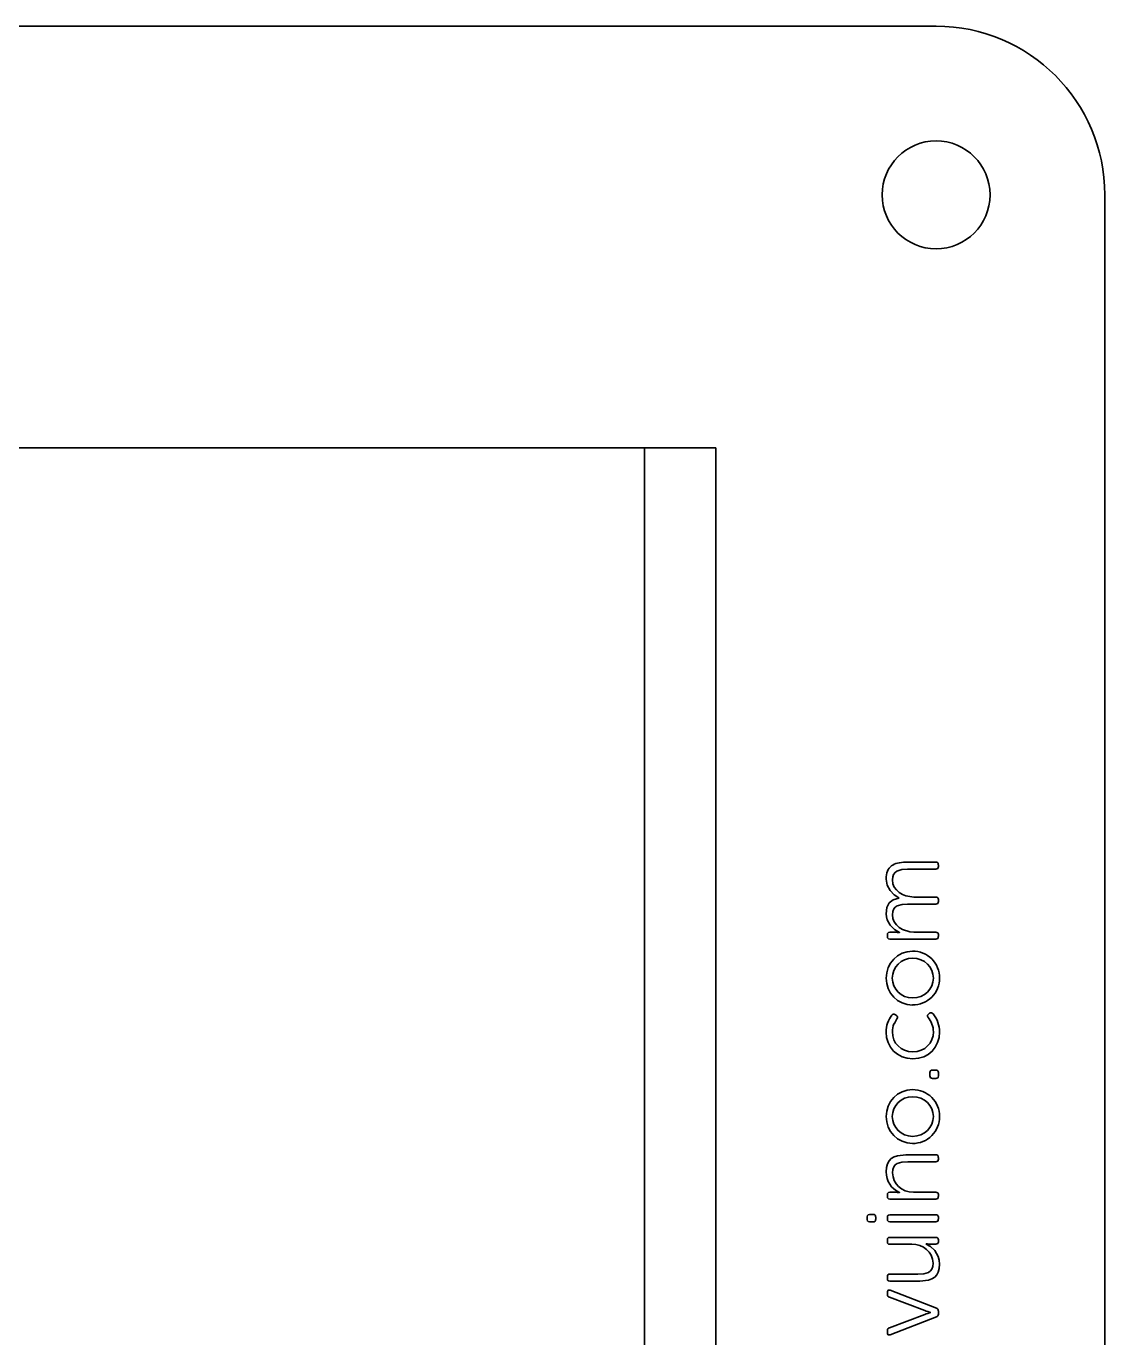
# Model space of a CAD drawing. Extents: x 321 to 837, y 218 to 648.
# Drawn here: x 426.82 to 458.79, y 325.95 to 364.84 of the extents above; entities that cross this region are included whole.
import ezdxf

# ---------------------------------------------------------------- set-up
doc = ezdxf.new("R2010")
doc.units = 0

msp = doc.modelspace()

# ---------------------------------------------------------------- linework, layer by layer
at = {"color": 7, "lineweight": 35}
for p, q in [((412.856, 364.841), (453.613, 364.841)), ((415.124, 364.841), (453.792, 364.841)), ((458.792, 359.841), (458.792, 294.081)), ((446.221, 352.343), (418.045, 352.343)), ((445.142, 352.337), (445.142, 301.579)), ((447.263, 352.337), (447.263, 301.572)), ((447.263, 352.337), (447.263, 301.572))]:
    msp.add_line(p, q, dxfattribs=at)
at = {"color": 7, "lineweight": 35, "ltscale": 0.053037}
msp.add_line((445.142, 352.337), (447.263, 352.337), dxfattribs=at)
at = {"color": 7, "lineweight": 35, "ltscale": 0.026993}
msp.add_line((445.142, 352.337), (446.221, 352.337), dxfattribs=at)
at = {"color": 7, "lineweight": 35, "ltscale": 0.000154114}
msp.add_line((446.221, 352.337), (446.221, 352.343), dxfattribs=at)
at = {"color": 7, "lineweight": 35, "ltscale": 0.026044}
msp.add_line((446.221, 352.337), (447.263, 352.337), dxfattribs=at)
at = {"color": 7, "lineweight": 35, "ltscale": 0.022169}
for p, q in [((452.896, 340.054), (453.783, 340.054)), ((452.896, 331.376), (453.783, 331.376))]:
    msp.add_line(p, q, dxfattribs=at)
at = {"color": 7, "lineweight": 35, "ltscale": 0.001353}
msp.add_line((453.858, 339.979), (453.858, 339.924), dxfattribs=at)
at = {"color": 7, "lineweight": 35, "ltscale": 0.020895}
for p, q in [((453.783, 339.849), (452.947, 339.849)), ((453.783, 338.812), (452.947, 338.812))]:
    msp.add_line(p, q, dxfattribs=at)
at = {"color": 7, "lineweight": 35, "ltscale": 0.000154877}
for p, q in [((452.689, 338.989), (452.689, 338.996)), ((452.704, 337.961), (452.704, 337.968)), ((453.639, 326.696), (453.639, 326.702))]:
    msp.add_line(p, q, dxfattribs=at)
at = {"color": 7, "lineweight": 35, "ltscale": 0.016382}
for p, q in [((453.128, 339.017), (453.783, 339.017)), ((453.128, 337.977), (453.783, 337.977))]:
    msp.add_line(p, q, dxfattribs=at)
at = {"color": 7, "lineweight": 35, "ltscale": 0.001421}
for p, q in [((453.858, 338.944), (453.858, 338.888)), ((453.858, 331.301), (453.858, 331.244)), ((452.346, 328.798), (452.346, 328.854))]:
    msp.add_line(p, q, dxfattribs=at)
at = {"color": 7, "lineweight": 35, "ltscale": 0.004358}
for p, q in [((452.422, 337.974), (452.596, 337.974)), ((452.422, 330.264), (452.596, 330.264)), ((453.783, 328.728), (453.609, 328.728))]:
    msp.add_line(p, q, dxfattribs=at)
at = {"color": 7, "lineweight": 35, "ltscale": 0.001352}
for p, q in [((452.346, 337.847), (452.346, 337.902)), ((452.346, 330.138), (452.346, 330.192)), ((453.858, 328.854), (453.858, 328.8))]:
    msp.add_line(p, q, dxfattribs=at)
at = {"color": 7, "lineweight": 35, "ltscale": 0.034038}
for p, q in [((453.783, 337.772), (452.422, 337.772)), ((453.783, 330.063), (452.422, 330.063)), ((452.422, 329.597), (453.783, 329.597)), ((453.783, 329.392), (452.422, 329.392)), ((452.422, 328.927), (453.783, 328.927))]:
    msp.add_line(p, q, dxfattribs=at)
at = {"color": 7, "lineweight": 35, "ltscale": 0.00143}
for p, q in [((453.858, 337.905), (453.858, 337.847)), ((453.858, 330.195), (453.858, 330.138)), ((452.346, 329.468), (452.346, 329.525)), ((453.858, 329.525), (453.858, 329.468)), ((452.346, 327.703), (452.346, 327.761))]:
    msp.add_line(p, q, dxfattribs=at)
at = {"color": 7, "lineweight": 35, "ltscale": 0.000979947}
msp.add_line((452.584, 335.527), (452.617, 335.506), dxfattribs=at)
at = {"color": 7, "lineweight": 35, "ltscale": 0.000921672}
msp.add_line((453.569, 335.551), (453.6, 335.572), dxfattribs=at)
at = {"color": 7, "lineweight": 35, "ltscale": 0.00248}
for p, q in [((453.609, 333.714), (453.609, 333.814)), ((453.858, 333.814), (453.858, 333.714))]:
    msp.add_line(p, q, dxfattribs=at)
at = {"color": 7, "lineweight": 35, "ltscale": 0.002558}
for p, q in [((453.681, 333.886), (453.783, 333.886)), ((453.783, 333.642), (453.681, 333.642))]:
    msp.add_line(p, q, dxfattribs=at)
at = {"color": 7, "lineweight": 35, "ltscale": 0.020817}
msp.add_line((453.783, 331.172), (452.95, 331.172), dxfattribs=at)
at = {"color": 7, "lineweight": 35, "ltscale": 0.00015564}
msp.add_line((452.704, 330.252), (452.704, 330.258), dxfattribs=at)
at = {"color": 7, "lineweight": 35, "ltscale": 0.016605}
msp.add_line((453.119, 330.267), (453.783, 330.267), dxfattribs=at)
at = {"color": 7, "lineweight": 35, "ltscale": 0.001878}
for p, q in [((451.745, 329.459), (451.745, 329.534)), ((452.001, 329.534), (452.001, 329.459))]:
    msp.add_line(p, q, dxfattribs=at)
at = {"color": 7, "lineweight": 35, "ltscale": 0.002705}
for p, q in [((451.82, 329.606), (451.929, 329.606)), ((451.929, 329.386), (451.82, 329.386))]:
    msp.add_line(p, q, dxfattribs=at)
at = {"color": 7, "lineweight": 35, "ltscale": 0.016226}
msp.add_line((453.071, 328.722), (452.422, 328.722), dxfattribs=at)
at = {"color": 7, "lineweight": 35, "ltscale": 0.000146484}
msp.add_line((453.501, 328.737), (453.501, 328.731), dxfattribs=at)
at = {"color": 7, "lineweight": 35, "ltscale": 0.020808}
msp.add_line((452.422, 327.836), (453.254, 327.836), dxfattribs=at)
at = {"color": 7, "lineweight": 35, "ltscale": 0.02216}
msp.add_line((453.308, 327.631), (452.422, 327.631), dxfattribs=at)
at = {"color": 7, "lineweight": 35, "ltscale": 0.001576}
msp.add_line((452.346, 327.234), (452.346, 327.298), dxfattribs=at)
at = {"color": 7, "lineweight": 35, "ltscale": 0.028039}
msp.add_line((453.455, 326.756), (452.406, 327.153), dxfattribs=at)
at = {"color": 7, "lineweight": 35, "ltscale": 0.036628}
msp.add_line((452.434, 327.358), (453.801, 326.832), dxfattribs=at)
at = {"color": 7, "lineweight": 35, "ltscale": 0.002472}
msp.add_line((453.858, 326.75), (453.858, 326.651), dxfattribs=at)
at = {"color": 7, "lineweight": 35, "ltscale": 0.028064}
msp.add_line((452.406, 326.246), (453.455, 326.645), dxfattribs=at)
at = {"color": 7, "lineweight": 35, "ltscale": 0.036627}
msp.add_line((453.801, 326.567), (452.434, 326.041), dxfattribs=at)
at = {"color": 7, "lineweight": 35, "ltscale": 0.001653}
msp.add_line((452.346, 326.098), (452.346, 326.164), dxfattribs=at)
at = {"color": 7, "lineweight": 35}
for points in [[(452.689, 338.996), (452.549, 339.081), (452.427, 339.21), (452.342, 339.37), (452.31, 339.552)], [(452.947, 339.849), (452.773, 339.837), (452.63, 339.789), (452.575, 339.747), (452.533, 339.69), (452.506, 339.617), (452.497, 339.525)], [(452.497, 339.525), (452.51, 339.415), (452.551, 339.317), (452.614, 339.23), (452.695, 339.156), (452.791, 339.097), (452.898, 339.053), (453.128, 339.017)], [(452.31, 338.524), (452.334, 338.709), (452.405, 338.845), (452.523, 338.937), (452.689, 338.989)], [(452.947, 338.812), (452.782, 338.803), (452.638, 338.761), (452.58, 338.721), (452.536, 338.665), (452.507, 338.591), (452.496, 338.493)], [(452.704, 337.968), (452.557, 338.052), (452.43, 338.184), (452.343, 338.346), (452.319, 338.434), (452.31, 338.524)], [(452.496, 338.493), (452.511, 338.384), (452.552, 338.283), (452.616, 338.194), (452.698, 338.119), (452.794, 338.059), (453.014, 337.986), (453.128, 337.977)], [(452.346, 337.902), (452.355, 337.942), (452.38, 337.966), (452.422, 337.974)], [(452.422, 337.772), (452.38, 337.781), (452.355, 337.806), (452.346, 337.847)], [(452.31, 336.615), (452.326, 336.775), (452.37, 336.926), (452.441, 337.062), (452.536, 337.18), (452.651, 337.277), (452.784, 337.351), (452.932, 337.398), (453.095, 337.415)], [(453.095, 337.204), (452.97, 337.192), (452.856, 337.157), (452.753, 337.103), (452.665, 337.031), (452.593, 336.945), (452.539, 336.845), (452.505, 336.734), (452.493, 336.617), (452.505, 336.5), (452.539, 336.388), (452.593, 336.288), (452.665, 336.202), (452.753, 336.13), (452.856, 336.075), (452.97, 336.04), (453.095, 336.029)], [(453.095, 336.029), (453.222, 336.04), (453.34, 336.075), (453.445, 336.13), (453.535, 336.202), (453.609, 336.288), (453.664, 336.388), (453.699, 336.5), (453.711, 336.617), (453.699, 336.734), (453.664, 336.845), (453.609, 336.945), (453.535, 337.031), (453.445, 337.103), (453.34, 337.157), (453.222, 337.192), (453.095, 337.204)], [(453.095, 335.818), (452.933, 335.834), (452.784, 335.882), (452.65, 335.956), (452.536, 336.053), (452.441, 336.17), (452.37, 336.305), (452.326, 336.455), (452.31, 336.615)], [(452.481, 335.518), (452.512, 335.543), (452.546, 335.546), (452.584, 335.527)], [(453.552, 335.452), (453.533, 335.488), (453.539, 335.521), (453.569, 335.551)], [(453.104, 334.223), (452.936, 334.238), (452.784, 334.284), (452.648, 334.357), (452.533, 334.453), (452.439, 334.569), (452.369, 334.703), (452.325, 334.854), (452.31, 335.016)], [(452.494, 335.022), (452.505, 334.902), (452.539, 334.79), (452.592, 334.69), (452.663, 334.603), (452.752, 334.532), (452.855, 334.478), (452.974, 334.444), (453.104, 334.433)], [(453.104, 334.433), (453.233, 334.444), (453.35, 334.478), (453.453, 334.532), (453.541, 334.603), (453.612, 334.69), (453.666, 334.791), (453.7, 334.903), (453.711, 335.025)], [(453.894, 335.016), (453.88, 334.853), (453.837, 334.702), (453.768, 334.566), (453.675, 334.449), (453.56, 334.354), (453.425, 334.283), (453.273, 334.238), (453.104, 334.223)], [(452.31, 332.509), (452.326, 332.67), (452.37, 332.82), (452.441, 332.956), (452.536, 333.074), (452.651, 333.172), (452.784, 333.246), (452.932, 333.293), (453.095, 333.309)], [(453.095, 333.099), (452.97, 333.086), (452.856, 333.052), (452.753, 332.997), (452.665, 332.926), (452.593, 332.839), (452.539, 332.74), (452.505, 332.629), (452.493, 332.512), (452.505, 332.394), (452.539, 332.282), (452.593, 332.182), (452.665, 332.096), (452.753, 332.025), (452.856, 331.97), (452.97, 331.935), (453.095, 331.923)], [(453.095, 331.923), (453.222, 331.935), (453.34, 331.97), (453.445, 332.025), (453.535, 332.096), (453.609, 332.182), (453.664, 332.282), (453.699, 332.394), (453.711, 332.512), (453.699, 332.629), (453.664, 332.74), (453.609, 332.839), (453.535, 332.926), (453.445, 332.997), (453.34, 333.052), (453.222, 333.086), (453.095, 333.099)], [(453.095, 331.713), (452.933, 331.729), (452.784, 331.776), (452.65, 331.85), (452.536, 331.947), (452.441, 332.065), (452.37, 332.2), (452.326, 332.349), (452.31, 332.509)], [(452.31, 330.868), (452.32, 330.998), (452.349, 331.106), (452.397, 331.193), (452.464, 331.262), (452.547, 331.314), (452.648, 331.349), (452.896, 331.376)], [(452.95, 331.172), (452.779, 331.161), (452.636, 331.116), (452.581, 331.074), (452.539, 331.015), (452.512, 330.939), (452.502, 330.841)], [(452.502, 330.841), (452.514, 330.725), (452.549, 330.616), (452.605, 330.518), (452.679, 330.434), (452.769, 330.365), (452.874, 330.312), (452.991, 330.279), (453.119, 330.267)], [(452.346, 330.192), (452.355, 330.232), (452.38, 330.256), (452.422, 330.264)], [(452.422, 330.063), (452.38, 330.071), (452.355, 330.096), (452.346, 330.138)], [(451.745, 329.534), (451.754, 329.574), (451.779, 329.598), (451.82, 329.606)], [(451.82, 329.386), (451.779, 329.394), (451.754, 329.418), (451.745, 329.459)], [(452.346, 329.525), (452.355, 329.565), (452.38, 329.589), (452.422, 329.597)], [(452.422, 329.392), (452.38, 329.401), (452.355, 329.426), (452.346, 329.468)], [(452.346, 328.854), (452.355, 328.895), (452.38, 328.919), (452.422, 328.927)], [(452.422, 328.722), (452.38, 328.73), (452.355, 328.756), (452.346, 328.798)], [(453.702, 328.163), (453.688, 328.286), (453.649, 328.396), (453.588, 328.492), (453.509, 328.572), (453.415, 328.636), (453.308, 328.683), (453.192, 328.712), (453.071, 328.722)], [(453.501, 328.731), (453.624, 328.661), (453.753, 328.537), (453.853, 328.363), (453.884, 328.256), (453.894, 328.136)], [(453.254, 327.836), (453.425, 327.846), (453.568, 327.89), (453.624, 327.931), (453.666, 327.989), (453.693, 328.066), (453.702, 328.163)], [(453.894, 328.136), (453.884, 328.002), (453.853, 327.892), (453.81, 327.812), (453.75, 327.748), (453.668, 327.696), (453.567, 327.66), (453.308, 327.631)], [(452.422, 327.631), (452.38, 327.639), (452.355, 327.663), (452.346, 327.703)], [(452.346, 327.298), (452.351, 327.332), (452.356, 327.344), (452.368, 327.358), (452.385, 327.364), (452.434, 327.358)], [(452.434, 326.041), (452.386, 326.034), (452.369, 326.041), (452.351, 326.066), (452.346, 326.098)]]:
    msp.add_lwpolyline(points, dxfattribs=at)
msp.add_circle((453.792, 359.841), 1.6, dxfattribs=at)
for centre, radius, start, end in [((453.792, 359.841), 5, 0, 90), ((453.793, 339.989), 0.0649, 351.215, 98.785), ((452.605, 337.565), 0.409, 76.0303, 91.327), ((453.793, 337.837), 0.0647, 261.0403, 8.9592), ((453.105, 336.624), 0.79, 359.5601, 90.6812), ((453.104, 336.609), 0.79, 269.3315, 0.6523), ((453.108, 335.023), 0.798, 141.7248, 180.5464), ((453.001, 335.039), 0.507, 154.6477, 181.9423), ((453.497, 334.787), 1.062, 144.5166, 153.8024), ((453.045, 335.019), 0.667, 0.5413, 40.5072), ((453.06, 335.02), 0.835, 359.708, 39.7442), ((453.671, 333.823), 0.0623, 81.3196, 189.0001), ((453.671, 333.705), 0.0622, 171.22, 278.78), ((453.105, 332.518), 0.79, 359.5601, 90.6812), ((453.104, 332.503), 0.79, 269.3315, 0.6523), ((453.793, 331.311), 0.0647, 351.0408, 98.9597), ((452.982, 330.871), 0.673, 180.2043, 245.5563), ((452.605, 329.855), 0.409, 76.0303, 91.327), ((453.793, 330.128), 0.0647, 261.0403, 8.9592), ((451.938, 329.543), 0.0622, 351.22, 98.78), ((451.938, 329.449), 0.0623, 261.3196, 9.0001), ((453.793, 329.457), 0.0647, 261.0403, 8.9592), ((453.585, 329.1), 0.372, 256.9411, 273.7088), ((452.411, 327.771), 0.0647, 81.0408, 188.9597), ((452.423, 327.228), 0.0762, 175.2198, 257.5673), ((453.828, 327.684), 0.999, 248.1248, 259.0999), ((453.943, 325.261), 1.467, 101.9852, 109.4201), ((453.782, 326.758), 0.0759, 354.2757, 75.5715), ((453.777, 326.645), 0.0811, 287.2421, 4.7818), ((452.423, 326.17), 0.0767, 102.6646, 184.6053)]:
    msp.add_arc(centre, radius, start, end, dxfattribs=at)
for centre, major_axis, ratio, start_param, end_param in [((540.424, 248.512), (87.992, -91.401), 0.050662, 3.135182, 3.194202), ((570.697, 232.745), (118.294, -107.14), 0.050956, 3.08539, 3.131565), ((445.652, 348.093), (8.187, -8.225), 0.067801, 6.215799, 6.351195), ((445.652, 331.112), (8.189, 7.885), 0.067754, 6.218033, 6.353429), ((445.652, 347.056), (8.187, -8.225), 0.067801, 6.215799, 6.351195), ((449.834, 334.118), (4.007, 3.839), 0.096964, 6.190565, 6.384062), ((439.722, 331.604), (12.926, 3.866), 0.061201, 6.212159, 6.336106), ((453.173, 328.784), (-0.472, -6.801), 0.096067, 3.052809, 3.210208), ((445.652, 325.981), (8.189, 7.885), 0.067754, 6.218033, 6.353429), ((449.834, 337.501), (4.007, -3.839), 0.096964, 6.182309, 6.375806), ((445.652, 339.077), (8.189, -7.885), 0.067754, 6.212941, 6.348338), ((449.834, 326.409), (4.007, 3.839), 0.096964, 6.190565, 6.384062), ((449.834, 325.739), (4.007, 3.839), 0.096964, 6.190565, 6.384062), ((445.652, 321.022), (8.189, 7.885), 0.067754, 6.218033, 6.353429), ((449.834, 332.586), (4.007, -3.839), 0.096964, 6.182309, 6.375806)]:
    msp.add_ellipse(centre, major_axis=major_axis, ratio=ratio, start_param=start_param, end_param=end_param, dxfattribs=at)

doc.saveas('drawing.dxf')
